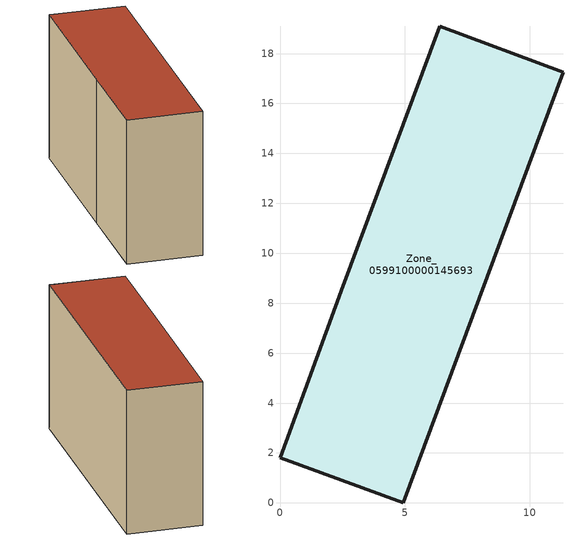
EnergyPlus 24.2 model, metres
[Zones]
Zone_0599100000145693
 floor ground (C_G): 2.46,8.5 6.4,19.1 11.34,17.25 4.95,0 0,1.82 z2.7
 wall outside (C_F): 4.95,0 11.34,17.25 6.4,19.1 2.46,8.5 0,1.82 4.95,0 z2.7:13.14
 roof outside (C_R): 6.4,19.1 2.46,8.5 0,1.82 4.95,0 11.34,17.25 z13.14
[BUILDING]
Pand.0599100000145693: North Axis=0; Terrain=City; Loads Convergence Tolerance Value=0.04; Temperature Convergence Tolerance Value=0.4; Solar Distribution=FullExterior; Maximum Number of Warmup Days=25; Minimum Number of Warmup Days=1
[Site:Location]
Rotterdam.The.Hague.AP_ZH_NLD Design_Conditions: Latitude=51.96; Longitude=4.45; Time Zone=1; Elevation=-4.5
[SITE:GROUNDTEMPERATURE:BUILDINGSURFACE]
18, 18, 18, 18, 18, 18, 18, 18, 18, 18, 18, 18
[MATERIAL] Thermal Absorptance=0.9; Solar Absorptance=0.7; Visible Absorptance=0.7
Name | Roughness | Thickness | Conductivity | Density | Specific Heat
G.TC.1946 | MediumSmooth | 0.15 | 1 | 540 | 1210
F.TC.1946 | Rough | 0.3 | 0.857143 | 1920 | 840
R.TC.1946 | MediumRough | 0.2 | 0.909091 | 1500 | 1000
[CONSTRUCTION]
C_G: G.TC.1946
C_F: F.TC.1946
C_R: R.TC.1946
[ZONE]
Zone_0599100000145693: Type=1; Multiplier=1; Ceiling Height=Autocalculate; Volume=Autocalculate; Floor Area=autocalculate; Part of Total Floor Area=Yes
[ZONEINFILTRATION:DESIGNFLOWRATE]
Infil_Zone_0599100000145693: Zone or ZoneList or Space or SpaceList=Zone_0599100000145693; Schedule=AlwaysOn; Design Flow Rate Calculation Method=Flow/Area; Flow Rate per Floor Area=0.003; Constant Term Coefficient=1; Temperature Term Coefficient=0; Velocity Term Coefficient=0; Velocity Squared Term Coefficient=0
[HVACTEMPLATE:ZONE:IDEALLOADSAIRSYSTEM]
Zone_0599100000145693: Maximum Heating Supply Air Temperature=50; Minimum Cooling Supply Air Temperature=13; Maximum Heating Supply Air Humidity Ratio=0.0156; Minimum Cooling Supply Air Humidity Ratio=0.0077; Heating Limit=NoLimit; Cooling Limit=NoLimit; Dehumidification Control Type=ConstantSensibleHeatRatio; Cooling Sensible Heat Ratio=0.7; Dehumidification Setpoint=60; Humidification Control Type=None; Humidification Setpoint=30; Outdoor Air Method=None; Outdoor Air Flow Rate per Person=0.00944; Outdoor Air Flow Rate per Zone Floor Area=0; Outdoor Air Flow Rate per Zone=0; Demand Controlled Ventilation Type=None; Outdoor Air Economizer Type=NoEconomizer; Heat Recovery Type=None; Sensible Heat Recovery Effectiveness=0.7; Latent Heat Recovery Effectiveness=0.65
[ZONECONTROL:THERMOSTAT]
ThermostatControl_Zone_0599100000145693: Zone or ZoneList=Zone_0599100000145693; Control Type Schedule=DualSetpointControlType; Control 1=Thermostat_Zone_0599100000145693; Temperature Difference Between Cutout And Setpoint=0
[THERMOSTATSETPOINT:DUALSETPOINT]
Thermostat_Zone_0599100000145693: Heating Setpoint Temperature Schedule=HeatingSetpoint_Zone_0599100000145693; Cooling Setpoint Temperature Schedule=CoolingSetpoint_Zone_0599100000145693
[SCHEDULE:COMPACT]
HeatingSetpoint_Zone_0599100000145693: Through: 12/31, For: AllDays, Until: 24:00, 21
CoolingSetpoint_Zone_0599100000145693: Through: 12/31, For: AllDays, Until: 24:00, 24
DualSetpointControlType: Through: 12/31, For: AllDays, Until: 24:00, 4
AlwaysOn: Through: 12/31, For: AllDays, Until: 24:00, 1
